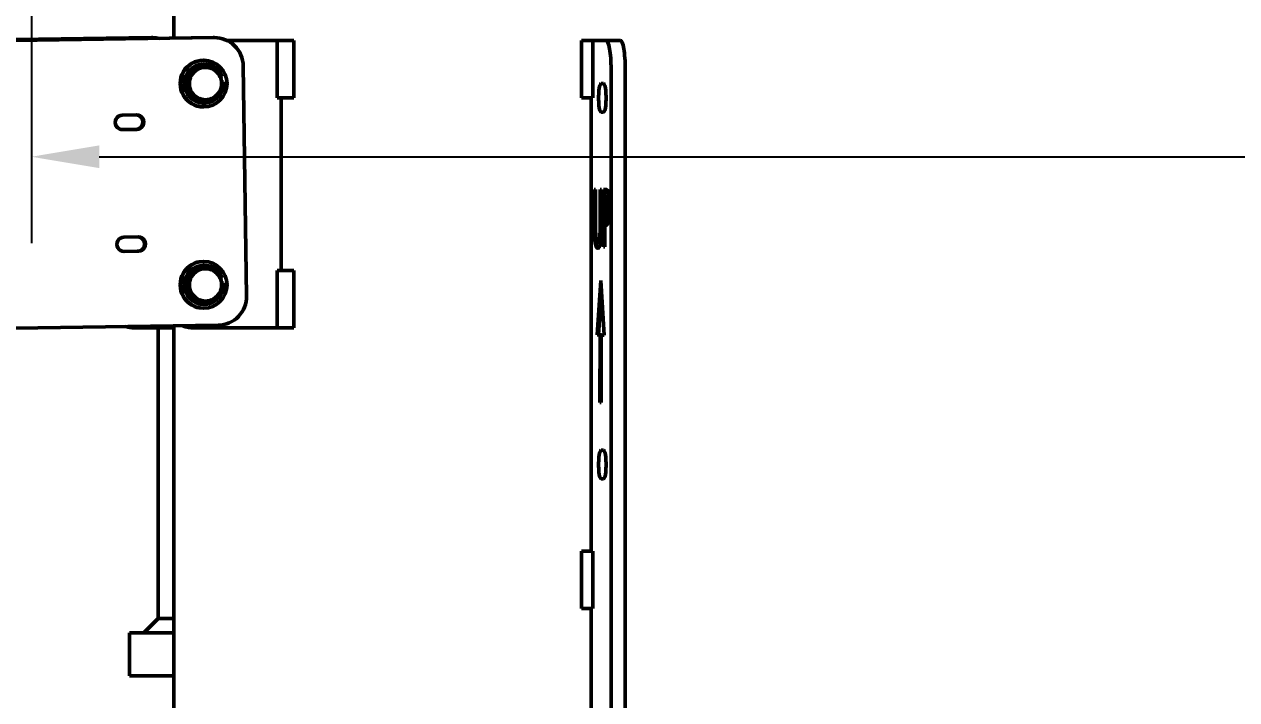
# Model space of a CAD drawing. Header units: inches. Extents: x 15 to 402, y 6 to 258.
# Drawn here: x 66.52 to 87.61, y 102.15 to 113.9 of the extents above; entities that cross this region are included whole.
import ezdxf

# ---------------------------------------------------------------- set-up
doc = ezdxf.new("R2010")
doc.units = ezdxf.units.IN
doc.header["$LTSCALE"] = 12
doc.header["$MEASUREMENT"] = 0
doc.layers.add('Dimension (ANSI)', color=7, linetype='Continuous', lineweight=25)
doc.layers.add('Visible (ANSI)', color=7, linetype='Continuous', lineweight=50)
doc.styles.add('MEMCOR Medium', font='arial.ttf')
doc.dimstyles.new('Default (ANSI)', dxfattribs={"dimscale": 12, "dimtxt": 0.15, "dimasz": 0.098425, "dimexe": 0.125, "dimexo": 0.0625, "dimgap": 0.031496, "dimtad": 0, "dimtih": 1, "dimtoh": 1, "dimdec": 4, "dimrnd": 1e-08, "dimzin": 3, "dimdsep": 46, "dimlunit": 5, "dimtxsty": 'MEMCOR Medium', "dimcen": 0.09, "dimdle": 0.393701, "dimclrd": 256, "dimclre": 256, "dimclrt": 256, "dimadec": 0, "dimazin": 1, "dimtfac": 0.8, "dimtofl": 0, "dimtmove": 0, "dimatfit": 3, "dimfxl": 1, "dimfrac": 1, "dimtolj": 1, "dimtzin": 4, "dimlwd": -1, "dimlwe": -1, "dimarcsym": 0})

# ---------------------------------------------------------------- blocks, each defined once
blk = doc.blocks.new('*D20')
at = {"layer": 'Defpoints', "color": 0, "transparency": 16777216}
for p in [(66.647, 119.996), (99.735, 119.996), (99.735, 111.593)]:
    blk.add_point(p, dxfattribs=at)
at = {"layer": 'Dimension (ANSI)', "transparency": 16777216}
for p, q in [((66.647, 119.246), (66.647, 110.093)), ((99.735, 119.246), (99.735, 110.093)), ((67.828, 111.593), (98.554, 111.593)), ((99.735, 111.593), (100.916, 111.593))]:
    blk.add_line(p, q, dxfattribs=at)
for points in [[(67.828, 111.79), (67.828, 111.396), (66.647, 111.593)], [(98.554, 111.79), (98.554, 111.396), (99.735, 111.593)]]:
    blk.add_solid(points, dxfattribs=at)
at = {"layer": 'Dimension (ANSI)', "transparency": 16777216, "char_height": 1.8, "attachment_point": 5, "style": 'MEMCOR Medium'}
for s, insert in [('\\A1; 33{\\H0.8x;\\S1#16;} in', (107.416, 113.445)), ('\\A1;[840.4 mm]', (107.416, 110.061))]:
    blk.add_mtext(s, dxfattribs=dict(at, insert=insert))
blk = doc.blocks.new('*D22')
at = {"layer": 'Defpoints', "color": 0, "transparency": 16777216}
for p in [(39.782, 121.366), (66.813, 121.366), (66.4, 32.833)]:
    blk.add_point(p, dxfattribs=at)
at = {"layer": 'Dimension (ANSI)', "transparency": 16777216}
for p, q in [((66.063, 121.366), (38.282, 121.366)), ((39.782, 120.185), (39.782, 98.949)), ((39.782, 34.014), (39.782, 92.159)), ((65.65, 32.833), (38.282, 32.833))]:
    blk.add_line(p, q, dxfattribs=at)
for points in [[(39.585, 120.185), (39.979, 120.185), (39.782, 121.366)], [(39.585, 34.014), (39.979, 34.014), (39.782, 32.833)]]:
    blk.add_solid(points, dxfattribs=at)
at = {"layer": 'Dimension (ANSI)', "transparency": 16777216, "char_height": 1.8, "attachment_point": 5, "style": 'MEMCOR Medium'}
for s, insert in [('\\A1; 88{\\H0.8x;\\S9#16;} in', (39.782, 97.418)), ('\\A1;[2248.7 mm]', (39.782, 94.022))]:
    blk.add_mtext(s, dxfattribs=dict(at, insert=insert))

msp = doc.modelspace()

# ---------------------------------------------------------------- linework, layer by layer
at = {"layer": 'Visible (ANSI)'}
for p, q in [((69.12696, 113.65408), (69.12696, 115.61576)), ((68.75402, 113.66389), (64.07529, 113.59679)), ((68.73768, 113.66389), (64.07529, 113.59702)), ((64.4737, 113.58734), (69.81121, 113.66389)), ((64.49005, 113.58734), (69.82755, 113.66389)), ((68.76114, 113.66394), (68.7448, 113.66394)), ((69.81833, 113.66394), (69.83467, 113.66394)), ((70.92559, 113.61576), (70.04799, 113.61576)), ((71.21053, 113.61576), (70.92559, 113.61576)), ((70.92559, 112.61576), (70.92559, 113.61576)), ((71.21053, 112.61576), (71.21053, 113.61576)), ((76.21853, 113.61576), (76.41575, 113.61576)), ((76.21853, 113.61576), (76.21853, 112.61576)), ((76.64366, 113.61576), (76.41575, 113.61576)), ((76.41575, 113.61576), (76.41575, 112.61576)), ((76.88987, 113.61576), (76.64366, 113.61576)), ((69.63965, 113.27176), (69.64663, 113.27176)), ((69.34457, 112.94898), (69.45858, 113.06398)), ((69.45858, 113.06398), (69.57258, 113.17897)), ((69.57258, 113.17897), (69.58939, 113.17897)), ((69.65482, 113.20576), (69.64663, 113.20576)), ((70.33272, 113.17108), (70.38964, 109.17149)), ((76.73049, 84.36576), (76.73049, 113.11576)), ((76.97669, 113.11576), (76.97669, 84.36576)), ((69.34457, 112.94898), (69.36139, 112.94898)), ((69.38678, 112.79238), (69.34457, 112.94898)), ((69.97037, 112.98933), (69.93481, 112.98085)), ((69.98382, 112.89787), (69.95874, 112.89189)), ((69.95922, 112.89005), (69.99201, 112.89787)), ((69.99201, 112.89787), (69.98382, 112.89787)), ((76.55684, 112.86576), (76.60025, 112.86576)), ((69.42899, 112.63577), (69.38678, 112.79238)), ((69.42899, 112.63577), (69.4458, 112.63577)), ((69.5852, 112.59416), (69.42899, 112.63577)), ((69.74142, 112.55255), (69.5852, 112.59416)), ((69.63965, 112.45976), (69.64663, 112.45976)), ((69.65482, 112.52576), (69.64663, 112.52576)), ((69.74142, 112.55255), (69.75823, 112.55255)), ((71.21053, 112.61576), (70.92559, 112.61576)), ((70.99308, 109.61576), (70.99308, 112.61576)), ((76.21853, 112.61576), (76.41575, 112.61576)), ((76.38319, 112.61576), (76.38319, 104.73576)), ((68.22776, 112.31581), (68.47678, 112.31938)), ((76.60025, 112.36576), (76.55684, 112.36576)), ((68.22369, 112.06596), (68.464, 112.06941)), ((68.48034, 112.06941), (68.23132, 112.06584)), ((76.43756, 110.40135), (76.43756, 111.02533)), ((76.43756, 111.02533), (76.46064, 111.02533)), ((76.46064, 111.02533), (76.46064, 110.40135)), ((76.54015, 111.02533), (76.56322, 111.02533)), ((76.54015, 110.39811), (76.54015, 111.02533)), ((76.56322, 111.02533), (76.56322, 110.40135)), ((76.59629, 110.02533), (76.59629, 111.02533)), ((76.59629, 111.02533), (76.63992, 111.02533)), ((76.62091, 110.91026), (76.62091, 111.02533)), ((76.63851, 110.91026), (76.61937, 110.91026)), ((76.61937, 110.91026), (76.61937, 110.51156)), ((76.63851, 110.91026), (76.66313, 110.91026)), ((76.61937, 110.51156), (76.63513, 110.51156)), ((76.62091, 110.39811), (76.62091, 110.51156)), ((76.63513, 110.51156), (76.65975, 110.51156)), ((76.67214, 110.57153), (76.69676, 110.57153)), ((76.61937, 110.39811), (76.61937, 110.02533)), ((76.63893, 110.39811), (76.61937, 110.39811)), ((68.25793, 110.19603), (68.50695, 110.1996)), ((76.50032, 110.11772), (76.52494, 110.11772)), ((68.25386, 109.94618), (68.49417, 109.94962)), ((68.51051, 109.94962), (68.26149, 109.94605)), ((76.61937, 110.02533), (76.59629, 110.02533)), ((69.45858, 109.56398), (69.57258, 109.67897)), ((69.57258, 109.67897), (69.58939, 109.67897)), ((69.63965, 109.77176), (69.64663, 109.77176)), ((69.65482, 109.70576), (69.64663, 109.70576)), ((69.34457, 109.44898), (69.45858, 109.56398)), ((69.97037, 109.48933), (69.93481, 109.48085)), ((71.21053, 109.61576), (70.92559, 109.61576)), ((70.92559, 108.61576), (70.92559, 109.61576)), ((71.21053, 108.61576), (71.21053, 109.61576)), ((69.34457, 109.44898), (69.36139, 109.44898)), ((69.38678, 109.29238), (69.34457, 109.44898)), ((69.42899, 109.13577), (69.38678, 109.29238)), ((69.98382, 109.39787), (69.95874, 109.39189)), ((69.95922, 109.39005), (69.99201, 109.39787)), ((69.99201, 109.39787), (69.98382, 109.39787)), ((76.48724, 108.49625), (76.55055, 109.43941)), ((76.51186, 108.49625), (76.56248, 109.25035)), ((76.55055, 109.43941), (76.61049, 108.48932)), ((69.42899, 109.13577), (69.4458, 109.13577)), ((69.5852, 109.09416), (69.42899, 109.13577)), ((69.74142, 109.05255), (69.5852, 109.09416)), ((69.74142, 109.05255), (69.75823, 109.05255)), ((69.63965, 108.95976), (69.64663, 108.95976)), ((69.65482, 109.02576), (69.64663, 109.02576)), ((69.89871, 108.6644), (64.5612, 108.58785)), ((68.44159, 108.61576), (68.46338, 108.61576)), ((68.46338, 108.61576), (69.12696, 108.61576)), ((68.85289, 108.61576), (68.85289, 103.56576)), ((69.12696, 67.98676), (69.12696, 108.65333)), ((69.477, 108.61576), (69.49879, 108.61576)), ((69.49879, 108.61576), (70.92559, 108.61576)), ((71.21053, 108.61576), (70.92559, 108.61576)), ((76.53867, 108.49415), (76.48724, 108.49625)), ((76.48724, 108.49625), (76.51186, 108.49625)), ((76.56329, 108.49415), (76.51186, 108.49625)), ((76.53617, 107.31823), (76.53867, 108.49415)), ((76.53867, 108.49415), (76.56329, 108.49415)), ((76.55835, 108.49283), (76.5562, 107.31893)), ((76.55835, 108.49283), (76.58297, 108.49283)), ((76.61049, 108.48932), (76.55835, 108.49283)), ((76.56329, 108.49283), (76.56329, 108.49415)), ((76.61039, 108.49098), (76.58297, 108.49283)), ((76.5562, 107.31893), (76.53617, 107.31823)), ((76.55684, 106.49076), (76.60025, 106.49076)), ((76.60025, 105.99076), (76.55684, 105.99076)), ((76.21853, 104.73576), (76.41575, 104.73576)), ((76.21853, 104.73576), (76.21853, 103.73576)), ((76.41575, 104.73576), (76.41575, 103.73576)), ((68.85289, 103.56576), (68.60289, 103.31576)), ((68.85289, 103.56576), (69.12696, 103.56576)), ((76.21853, 103.73576), (76.41575, 103.73576)), ((76.38319, 103.73576), (76.38319, 95.85576)), ((69.12696, 103.31576), (68.35289, 103.31576)), ((68.35289, 103.31576), (68.35289, 102.56576)), ((68.35289, 102.56576), (69.12696, 102.56576))]:
    msp.add_line(p, q, dxfattribs=at)
for centre, major_axis, ratio, start_param, end_param in [((68.7448, 113.16394), (0, 0.5), 0.9961947, 0, 0.0142862), ((68.76114, 113.16394), (0, 0.5), 0.9961947, 6.05058992, 6.29747151), ((69.81833, 113.16394), (0, 0.5), 0.9961947, 0, 0.0142862), ((69.83467, 113.16394), (0, 0.5), 0.9961947, 4.72667518, 6.29747151), ((76.64366, 113.11576), (0, 0.5), 0.17364818, 4.71238898, 6.28318531), ((76.88987, 113.11576), (0, 0.5), 0.17364818, 4.71238898, 6.28318531), ((69.63965, 112.86576), (0, -0.406), 0.9961947, 3.14159265, 6.28318531), ((69.65482, 112.86576), (0, -0.34), 0.9961947, 1.9427317, 7.59359887), ((69.64663, 112.86576), (0, 0.34), 0.9961947, 0, 3.14159265), ((69.676, 112.86576), (0, -0.281), 0.9961947, 3.9294202, 4.97661775), ((69.65482, 112.86576), (0, 0.281), 0.9961947, 0.68272564, 0.89292945), ((69.676, 112.86576), (0, 0.281), 0.9961947, 6.0238153, 7.07101285), ((69.676, 112.86576), (0, 0.281), 0.9961947, 4.97661775, 6.0238153), ((69.676, 112.86576), (0, 0.281), 0.9961947, 3.9294202, 4.97661775), ((69.65482, 112.86576), (0, -0.34), 0.9961947, 1.34230636, 1.66537294), ((76.55684, 112.61576), (0, -0.25), 0.17364818, 3.14159265, 6.28318531), ((76.60025, 112.61576), (0, 0.25), 0.17364818, 3.14159265, 6.28318531), ((69.65482, 112.86576), (0, 0.281), 0.9961947, 1.71235347, 1.95769672), ((69.676, 112.86576), (0, -0.281), 0.9961947, 4.97661775, 6.0238153), ((69.676, 112.86576), (0, -0.281), 0.9961947, 6.0238153, 7.07101285), ((69.65482, 112.86576), (0, -0.281), 0.9961947, 5.96061285, 6.08701775), ((68.22954, 112.19082), (0, -0.125), 0.9961947, 3.15587885, 6.29747151), ((68.46222, 112.19439), (0, -0.125), 0.9961947, 0.0142862, 3.09463601), ((68.47856, 112.19439), (0, 0.125), 0.9961947, 3.15587885, 6.29747151), ((68.25971, 110.07104), (0, -0.125), 0.9961947, 3.15587885, 6.29747151), ((68.49239, 110.07461), (0, -0.125), 0.9961947, 0.0142862, 3.09463601), ((68.50873, 110.07461), (0, 0.125), 0.9961947, 3.15587885, 6.29747151), ((69.63965, 109.36576), (0, -0.406), 0.9961947, 3.14159265, 6.28318531), ((69.65482, 109.36576), (0, -0.34), 0.9961947, 1.9427317, 7.59359887), ((69.64663, 109.36576), (0, 0.34), 0.9961947, 0, 3.14159265), ((69.676, 109.36576), (0, -0.281), 0.9961947, 3.9294202, 4.97661775), ((69.65482, 109.36576), (0, 0.281), 0.9961947, 0.68272564, 0.89292945), ((69.676, 109.36576), (0, 0.281), 0.9961947, 6.0238153, 7.07101285), ((69.676, 109.36576), (0, 0.281), 0.9961947, 4.97661775, 6.0238153), ((69.65482, 109.36576), (0, 0.281), 0.9961947, 1.71235347, 1.95769672), ((69.676, 109.36576), (0, -0.281), 0.9961947, 4.97661775, 6.0238153), ((69.676, 109.36576), (0, 0.281), 0.9961947, 3.9294202, 4.97661775), ((69.65482, 109.36576), (0, -0.34), 0.9961947, 1.34230636, 1.66537294), ((69.65482, 109.36576), (0, -0.281), 0.9961947, 5.96061285, 6.08701775), ((69.676, 109.36576), (0, -0.281), 0.9961947, 6.0238153, 7.07101285), ((69.89159, 109.16435), (0, -0.5), 0.9961947, 0.0142862, 1.58508253), ((68.44159, 109.11576), (0, -0.5), 0.9961947, 5.96252697, 6.28318531), ((68.46338, 109.11576), (0, -0.5), 0.9961947, 5.96063104, 6.28318531), ((69.477, 109.11576), (0, -0.5), 0.9961947, 5.8815203, 6.28318531), ((69.49879, 109.11576), (0, -0.5), 0.9961947, 5.8799764, 6.28318531), ((76.55684, 106.24076), (0, -0.25), 0.17364818, 3.14159265, 6.28318531), ((76.60025, 106.24076), (0, 0.25), 0.17364818, 3.14159265, 6.28318531)]:
    msp.add_ellipse(centre, major_axis=major_axis, ratio=ratio, start_param=start_param, end_param=end_param, dxfattribs=at)
for centre in [(69.64663, 112.86576), (69.64663, 109.36576)]:
    msp.add_ellipse(centre, major_axis=(0, 0.406), ratio=0.9961947, dxfattribs=at)
for points in [[(69.36139, 112.94898), (69.42467, 113.01061), (69.47758, 113.06398)], [(69.47758, 113.06398), (69.53049, 113.11735), (69.58939, 113.17897)], [(69.58939, 113.17897), (69.67529, 113.15668), (69.74779, 113.13736)], [(69.74779, 113.13736), (69.82029, 113.11805), (69.90182, 113.09576)], [(69.90182, 113.09576), (69.92662, 113.01183), (69.94621, 112.93915)], [(69.40578, 112.79238), (69.38619, 112.86506), (69.36139, 112.94898)], [(69.94621, 112.93915), (69.9658, 112.86647), (69.98624, 112.78255)], [(69.4458, 112.63577), (69.42537, 112.7197), (69.40578, 112.79238)], [(69.6042, 112.59416), (69.53171, 112.61347), (69.4458, 112.63577)], [(69.87442, 112.66755), (69.82151, 112.61418), (69.75823, 112.55255)], [(69.98624, 112.78255), (69.92733, 112.72092), (69.87442, 112.66755)], [(69.75823, 112.55255), (69.6767, 112.57485), (69.6042, 112.59416)], [(69.47758, 109.56398), (69.53049, 109.61735), (69.58939, 109.67897)], [(69.58939, 109.67897), (69.67529, 109.65668), (69.74779, 109.63736)], [(69.36139, 109.44898), (69.42467, 109.51061), (69.47758, 109.56398)], [(69.74779, 109.63736), (69.82029, 109.61805), (69.90182, 109.59576)], [(69.90182, 109.59576), (69.92662, 109.51183), (69.94621, 109.43915)], [(69.40578, 109.29238), (69.38619, 109.36506), (69.36139, 109.44898)], [(69.4458, 109.13577), (69.42537, 109.2197), (69.40578, 109.29238)], [(69.98624, 109.28255), (69.92733, 109.22092), (69.87442, 109.16755)], [(69.94621, 109.43915), (69.9658, 109.36647), (69.98624, 109.28255)], [(69.6042, 109.09416), (69.53171, 109.11347), (69.4458, 109.13577)], [(69.75823, 109.05255), (69.6767, 109.07485), (69.6042, 109.09416)], [(69.87442, 109.16755), (69.82151, 109.11418), (69.75823, 109.05255)]]:
    msp.add_rational_spline(points, [1, 1.0379548493, 1], degree=2, dxfattribs=at)
for points, degree in [([(76.63992, 111.02533), (76.65539, 111.02533), (76.67707, 110.99616), (76.68537, 110.96294)], 2), ([(76.68537, 110.96294), (76.69508, 110.92485), (76.70605, 110.80734), (76.70605, 110.72388)], 2), ([(76.66947, 110.87217), (76.66398, 110.89324), (76.64934, 110.91026), (76.63851, 110.91026)], 2), ([(76.68199, 110.71982), (76.68199, 110.77169), (76.6758, 110.84786), (76.66947, 110.87217)], 2), ([(76.70605, 110.72388), (76.70605, 110.65905), (76.69803, 110.54235), (76.69086, 110.50183)], 2), ([(76.63513, 110.51156), (76.6492, 110.51156), (76.66651, 110.53749), (76.67214, 110.57153)], 2), ([(76.67214, 110.57153), (76.67735, 110.60151), (76.68199, 110.67201), (76.68199, 110.71982)], 2), ([(76.45417, 110.09665), (76.44502, 110.14851), (76.43756, 110.29438), (76.43756, 110.40135)], 2), ([(76.46064, 110.40135), (76.46064, 110.33166), (76.46373, 110.23765), (76.4681, 110.19956)], 2), ([(76.53269, 110.19956), (76.53705, 110.23765), (76.54015, 110.33085), (76.54015, 110.39811)], 2), ([(76.56322, 110.40135), (76.56322, 110.29681), (76.55591, 110.1477), (76.54662, 110.09665)], 2), ([(76.69086, 110.50183), (76.68185, 110.45078), (76.65751, 110.39811), (76.63893, 110.39811)], 2), ([(76.50032, 110.00426), (76.48498, 110.00426), (76.46219, 110.05046), (76.45417, 110.09665)], 2), ([(76.4681, 110.19956), (76.47274, 110.15905), (76.48878, 110.11772), (76.50032, 110.11772)], 2), ([(76.50032, 110.11772), (76.51116, 110.11772), (76.52804, 110.15905), (76.53269, 110.19956)], 2), ([(76.54662, 110.09665), (76.53832, 110.04965), (76.51636, 110.00426), (76.50032, 110.00426)], 2), ([(76.55731, 110.19956), (76.55813, 110.20672), (76.55887, 110.21406), (76.55953, 110.22158)], 3)]:
    msp.add_open_spline(points, degree=degree, dxfattribs=at)
for points, knots in [([(76.69409, 110.87217), (76.68913, 110.89122), (76.68412, 110.89845), (76.67555, 110.90842), (76.66895, 110.91026), (76.66313, 110.91026)], [-0.38189383, -0.38189383, -0.38189383, -0.38189383, -0.255461127, -0.255461127, 0, 0, 0, 0]), ([(76.70535, 110.78031), (76.70432, 110.80298), (76.70282, 110.8189), (76.69961, 110.84661), (76.69707, 110.86072), (76.69409, 110.87217)], [-0.253749314, -0.253749314, -0.253749314, -0.253749314, -0.157342525, -0.157342525, 0, 0, 0, 0]), ([(76.65975, 110.51156), (76.66506, 110.51156), (76.67076, 110.51294), (76.682, 110.52215), (76.68549, 110.52925), (76.69119, 110.54399), (76.69419, 110.556), (76.69676, 110.57153)], [-0.372028077, -0.372028077, -0.372028077, -0.372028077, -0.274279003, -0.274279003, -0.163348537, -0.163348537, 0, 0, 0, 0]), ([(76.69676, 110.57153), (76.69843, 110.58112), (76.69994, 110.59153), (76.7023, 110.61193), (76.7031, 110.62061), (76.70372, 110.62881)], [-0.377899074, -0.377899074, -0.377899074, -0.377899074, -0.298395577, -0.298395577, -0.234352945, -0.234352945, -0.234352945, -0.234352945]), ([(76.47879, 110.09665), (76.47576, 110.11378), (76.47316, 110.13279), (76.46882, 110.17488), (76.46715, 110.19732), (76.46594, 110.22085)], [-1.83487294, -1.83487294, -1.83487294, -1.83487294, -1.2832116, -1.2832116, -0.72863219, -0.72863219, -0.72863219, -0.72863219]), ([(76.51288, 110.00825), (76.51143, 110.00927), (76.50998, 110.0105), (76.50381, 110.01679), (76.4992, 110.02417), (76.48876, 110.04976), (76.4834, 110.07007), (76.47879, 110.09665)], [-0.561864723, -0.561864723, -0.561864723, -0.561864723, -0.497865325, -0.497865325, -0.286365354, -0.286365354, 0, 0, 0, 0]), ([(76.52494, 110.11772), (76.52955, 110.11772), (76.53416, 110.12052), (76.54137, 110.13156), (76.5456, 110.13944), (76.55274, 110.16726), (76.55529, 110.18193), (76.55731, 110.19956)], [-0.729908788, -0.729908788, -0.729908788, -0.729908788, -0.378375556, -0.378375556, -0.16104957, -0.16104957, 0, 0, 0, 0])]:
    msp.add_open_spline(points, degree=3, knots=knots, dxfattribs=at)

# ---------------------------------------------------------------- dimensions: what is measured, and where the dimension line sits
at = {"layer": 'Dimension (ANSI)'}
for base, p1, p2, angle, text, override, picture, middle in [((39.7822, 121.36576), (66.40008, 32.83276), (66.81255, 121.36576), 90, ' <> in\\X[2248.7 mm]', {"dimgap": 0.031496, "dimdec": 4, "dimpost": '', "dimtol": 0, "dimlim": 0, "dimtp": 0, "dimtm": 0, "dimtdec": 2, "dimatfit": 1}, '*D22', (39.7822, 95.55389)), ((99.73529, 111.59269), (66.6472, 119.99576), (99.73529, 119.99576), 180, ' <> in\\X[840.4 mm]', {"dimgap": 0.031496, "dimtih": 0, "dimtoh": 0, "dimdec": 4, "dimpost": '', "dimtol": 0, "dimlim": 0, "dimtp": 0, "dimtm": 0, "dimtdec": 2, "dimatfit": 2}, '*D20', (107.41631, 111.59269))]:
    dim = msp.add_linear_dim(base=base, p1=p1, p2=p2, angle=angle, text=text, dimstyle='Default (ANSI)', override=override, dxfattribs=at)
    dim.commit()
    dim.dimension.update_dxf_attribs({"geometry": picture, "text_midpoint": middle, "dimtype": 160})

doc.saveas('drawing.dxf')
